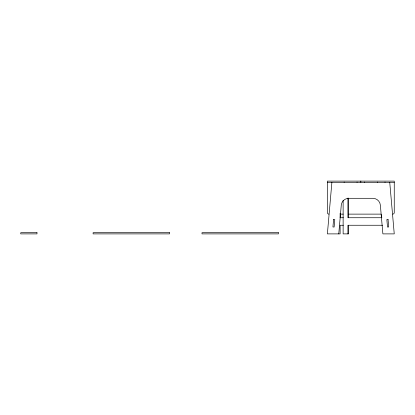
<?xml version="1.0" encoding="UTF-8"?>
<svg xmlns="http://www.w3.org/2000/svg" width="415" height="415" viewBox="0 0 415 415"><rect width="100%" height="100%" fill="white"/><g stroke="black" fill="none" stroke-linecap="round" stroke-linejoin="round"><path stroke-width="0.62" d="M343.132 200.362L343.132 233.889L348.595 233.889L348.595 225.252M347.91 233.889L347.91 225.252L382.568 225.252M331.896 182.304L327.383 233.889L340.113 233.889L340.113 225.252L343.345 225.252M338.759 233.889L341.27 205.166A7.522 7.522 0 0 1 348.766 198.297L372.872 198.297A7.522 7.522 0 0 1 380.363 205.166L382.879 233.889L394.25 233.889L389.737 182.304M327.383 182.304L394.25 182.304M340.865 214.124L343.143 214.124M348.844 214.124L380.773 214.124M343.345 217.735L340.113 217.735L340.113 213.294M381.888 217.735L347.91 217.735L347.91 198.074M385.016 182.009L385.016 182.304M381.525 214.56L381.525 217.735M377.494 182.009L377.494 182.304M364.577 182.009L364.577 182.304M360.817 181.111L360.817 182.304M357.056 182.009L357.056 182.304M348.595 198.074L348.595 217.735M344.139 182.009L344.139 182.304M392.746 214.124A1.504 1.504 0 0 0 394.25 212.62L394.25 181.111L327.383 181.111L327.383 212.62A1.504 1.504 0 0 0 328.888 214.124M333.587 219.457L332.934 226.953L334.122 227.057L334.775 219.561L333.587 219.457M388.051 219.457L386.858 219.561L387.517 227.057L388.705 226.953L388.051 219.457M36.987 232.696L20.75 232.696L20.75 233.889L36.987 233.889L36.987 232.696M169.522 232.696L93.11 232.696L93.11 233.889L169.522 233.889L169.522 232.696M278.418 232.696L202.001 232.696L202.001 233.889L278.418 233.889L278.418 232.696"/></g></svg>
